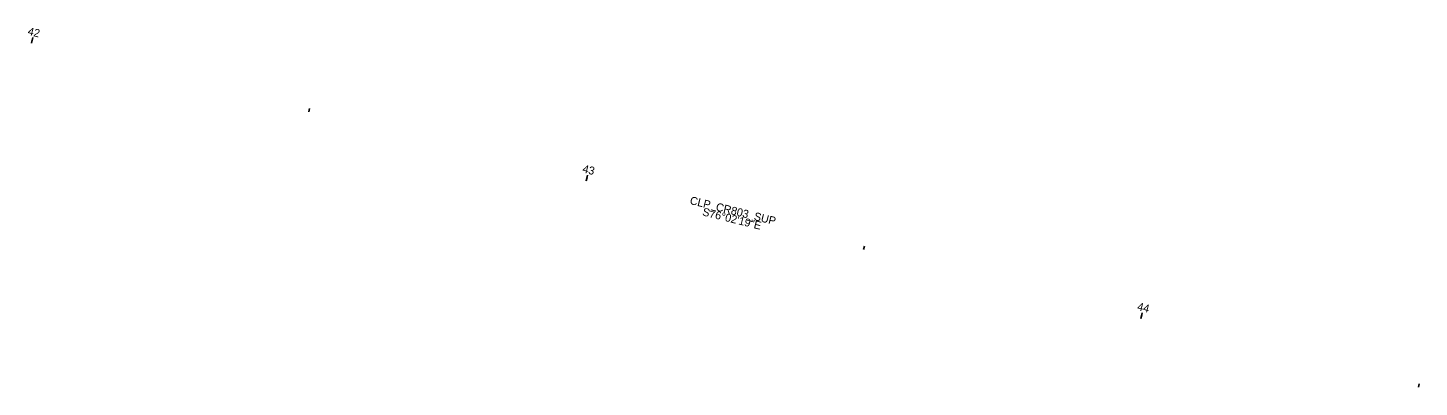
# Model space of a CAD drawing. Extents: x 1984146 to 1988426, y 752369 to 752822.
# Drawn here: x 1987111.2 to 1987354.6, y 752660.5 to 752723.5 of the extents above; entities that cross this region are included whole.
import ezdxf

# ---------------------------------------------------------------- set-up
doc = ezdxf.new("R2010")
doc.units = 0
for name, color, linetype in [('DR_P_Ditch', 7, 'Continuous'), ('DR_P_Drainage_Area', 7, 'Continuous'), ('DR_P_Flood_Boundary', 7, 'Continuous'), ('PV_P_Bikeway', 7, 'Continuous'), ('PV_X_EOP', 7, 'Continuous'), ('SC_Scratch2', 7, 'Continuous'), ('SC_Scratch3', 7, 'Continuous'), ('SC_Scratch4', 7, 'Continuous')]:
    doc.layers.add(name, color=color, linetype=linetype)

msp = doc.modelspace()

# ---------------------------------------------------------------- linework, layer by layer
at = {"layer": 'DR_P_Ditch'}
for p, q in [((1987111.8, 752720.81), (1987111.95, 752721.4)), ((1987208.85, 752696.69), (1987208.99, 752697.27)), ((1987305.89, 752672.56), (1987306.04, 752673.14))]:
    msp.add_line(p, q, dxfattribs=at)
at = {"layer": 'DR_P_Drainage_Area'}
for p, q in [((1987111.8, 752720.81), (1987112.04, 752721.78)), ((1987160.32, 752708.75), (1987160.47, 752709.33)), ((1987208.85, 752696.69), (1987209.09, 752697.66)), ((1987257.37, 752684.62), (1987257.51, 752685.21)), ((1987305.89, 752672.56), (1987306.13, 752673.53)), ((1987354.42, 752660.5), (1987354.56, 752661.08))]:
    msp.add_line(p, q, dxfattribs=at)

# ---------------------------------------------------------------- texts
for s, p in [('42', (1987111.06, 752722.29)), ('43', (1987208.11, 752698.18)), ('44', (1987305.15, 752674.04))]:
    msp.add_text(s, height=1.4, rotation=346.0386, dxfattribs=at).set_placement(p)
at = {"layer": 'DR_P_Flood_Boundary'}
msp.add_text('S76°02\'19"E', height=1.4, rotation=346.0386, dxfattribs=at).set_placement((1987229.07, 752690.63))
at = {"layer": 'PV_P_Bikeway'}
msp.add_text('CLP_CR803_SUP', height=1.4, rotation=346.0386, dxfattribs=at).set_placement((1987226.88, 752692.63))
at = {"layer": 'PV_X_EOP'}
msp.add_text('CLP_CR803_SUP', height=1.4, rotation=346.0386, dxfattribs=at).set_placement((1987226.88, 752692.63))
at = {"layer": 'SC_Scratch2'}
msp.add_text('S76°02\'19"E', height=1.4, rotation=346.0386, dxfattribs=at).set_placement((1987229.07, 752690.63))
at = {"layer": 'SC_Scratch3'}
msp.add_text('S76°02\'19"E', height=1.4, rotation=346.0386, dxfattribs=at).set_placement((1987229.07, 752690.63))
at = {"layer": 'SC_Scratch4'}
msp.add_text('CLP_CR803_SUP', height=1.4, rotation=346.0386, dxfattribs=at).set_placement((1987226.88, 752692.63))

doc.saveas('drawing.dxf')
